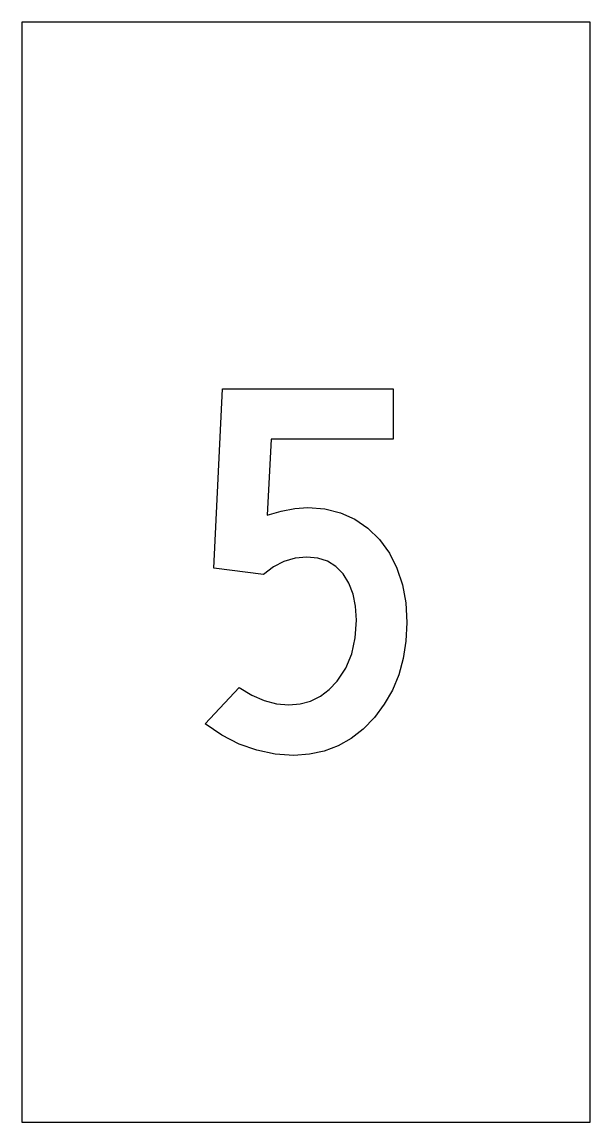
# Model space of a CAD drawing. Header units: inches. Extents: x 0 to 3.1, y 0 to 6.
import ezdxf

# ---------------------------------------------------------------- set-up
doc = ezdxf.new("R2010")
doc.units = ezdxf.units.IN
doc.header["$MEASUREMENT"] = 0
doc.layers.add('CUT', color=1, linetype='Continuous')

msp = doc.modelspace()

# ---------------------------------------------------------------- linework, layer by layer
at = {"layer": 'CUT'}
for points in [[(0, 0), (3.1008, 0), (3.1008, 6), (0, 6)], [(2.0959, 2.623), (2.0811, 2.5281), (2.0566, 2.439), (2.0222, 2.3557), (1.978, 2.2782), (1.9239, 2.2065), (1.8626, 2.1434), (1.7964, 2.0918), (1.7255, 2.0516), (1.6499, 2.0229), (1.5694, 2.0057), (1.4842, 2), (1.3813, 2.0068), (1.2815, 2.0274), (1.1847, 2.0616), (1.0908, 2.1095), (1, 2.1711), (1.1858, 2.3697), (1.2546, 2.3284), (1.3226, 2.2989), (1.3899, 2.2812), (1.4565, 2.2753), (1.5183, 2.2805), (1.5757, 2.2961), (1.6287, 2.322), (1.6772, 2.3584), (1.7213, 2.4051), (1.7672, 2.4746), (1.7999, 2.5531), (1.8195, 2.6407), (1.8261, 2.7375), (1.8215, 2.8129), (1.8078, 2.88), (1.785, 2.9388), (1.753, 2.9892), (1.7132, 3.0296), (1.667, 3.0585), (1.6144, 3.0758), (1.5553, 3.0816), (1.4909, 3.0757), (1.4298, 3.058), (1.3723, 3.0285), (1.3182, 2.9872), (1.0474, 3.0206), (1.0949, 4), (2.0257, 4), (2.0257, 3.7247), (1.3597, 3.7247), (1.3379, 3.3097), (1.4155, 3.3327), (1.4899, 3.3464), (1.5613, 3.351), (1.654, 3.3441), (1.7394, 3.3232), (1.8175, 3.2884), (1.8882, 3.2396), (1.9516, 3.177), (2.0053, 3.1032), (2.0471, 3.0209), (2.0769, 2.9303), (2.0948, 2.8312), (2.1008, 2.7237)]]:
    msp.add_lwpolyline(points, close=True, dxfattribs=at)

doc.saveas('drawing.dxf')
